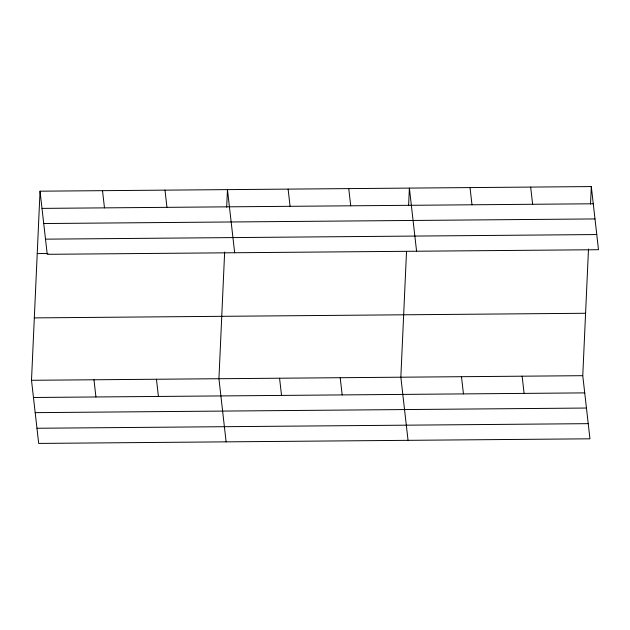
<?xml version="1.0" encoding="UTF-8"?>
<svg xmlns="http://www.w3.org/2000/svg" width="630" height="630" viewBox="0 0 630 630"><rect width="100%" height="100%" fill="white"/><g stroke="black" fill="none" stroke-linecap="round" stroke-linejoin="round"><path stroke-width="0.94" d="M588.491 248.984L582.766 375.685L589.956 438.811L38.69 443.425L31.5 380.292L40.044 191.189L591.31 186.574L598.5 249.708L47.234 254.315L40.044 191.189M224.65 252.024L218.933 378.724L226.123 441.858M226.682 207.175L227.469 189.622L234.667 252.748M406.523 251.48L400.845 377.205L408.043 440.331M408.594 205.648L409.39 188.102L416.58 251.228M590.515 204.128L591.31 186.574M42.005 208.388L593.271 203.773M43.73 223.54L594.996 218.933M45.51 239.156L596.775 234.549M37.225 253.591L47.959 253.504M34.319 317.89L585.585 313.275M31.5 380.292L582.766 375.685M33.461 397.491L584.727 392.884M35.185 412.65L586.451 408.043M36.965 428.266L588.231 423.659M530.665 187.086L532.626 204.285M522.128 376.189L524.089 393.388M470.027 187.59L471.988 204.789M461.483 376.701L463.444 393.9M348.752 188.606L350.713 205.805M340.208 377.716L342.169 394.916M288.115 189.11L290.068 206.309M279.57 378.22L281.531 395.419M164.997 190.142L166.958 207.341M156.453 379.252L158.413 396.451M102.517 190.662L104.478 207.868M93.98 379.772L95.933 396.971"/></g></svg>
